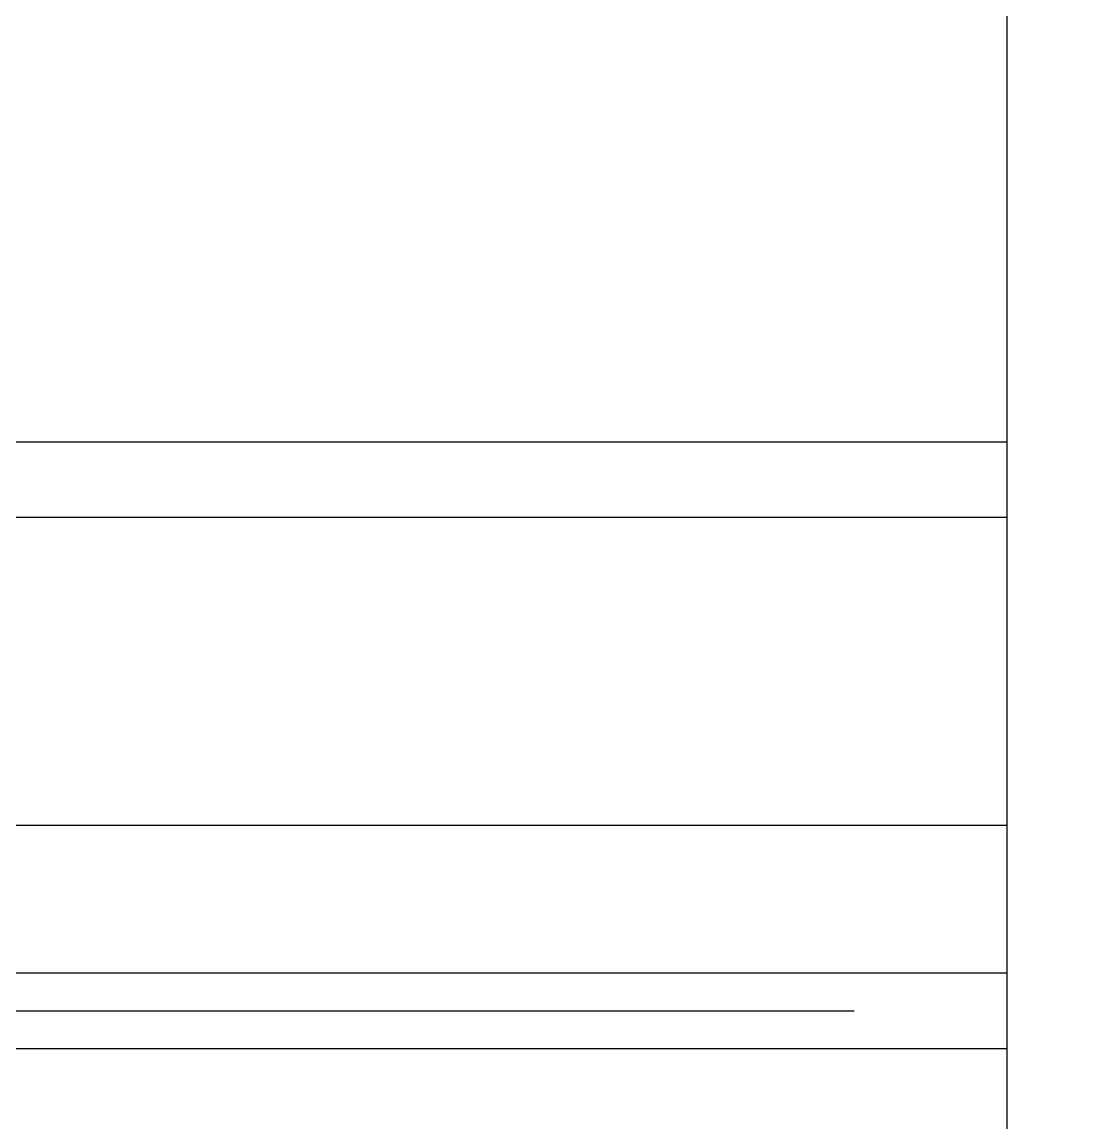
# Model space of a CAD drawing. Header units: millimetres. Extents: x 1924 to 471109, y -30014 to 109986.
# Drawn here: x 466726 to 467733, y 47802 to 48839 of the extents above; entities that cross this region are included whole.
import ezdxf

# ---------------------------------------------------------------- set-up
doc = ezdxf.new("R2010")
doc.units = ezdxf.units.MM
doc.header["$LTSCALE"] = 100
doc.linetypes.add('ACAD_ISO10W100', pattern=[18, 12, -3, 0, -3])
doc.layers.add('D NOSNIKY', color=7, linetype='Continuous', true_color=0x994d4d)
doc.layers.add('osy objektu', color=130, linetype='ACAD_ISO10W100', plot=False)
doc.layers.add('podlazi', color=40, linetype='Continuous', lineweight=30, plot=False)
doc.layers.add('rez sloupy', color=90, linetype='Continuous')

msp = doc.modelspace()

# ---------------------------------------------------------------- linework, layer by layer
for p, q in [((467652.947, 47987.745), (467652.947, 47827.745)), ((467652.947, 47943.245), (467652.947, 47872.245))]:
    msp.add_line(p, q)
at = {"color": 0, "linetype": 'ByBlock'}
for points in [[(467652.947, 48443.245), (465958.697, 48443.245), (465943.697, 48443.29), (465834.947, 48443.29)], [(467652.947, 48372.245), (465958.697, 48372.245), (465943.697, 48372.2), (465834.947, 48372.2)], [(467652.947, 47943.245), (465958.697, 47943.245), (465943.697, 47943.29), (465834.947, 47943.29)], [(467652.947, 47872.245), (465958.697, 47872.245), (465943.697, 47872.2), (465834.947, 47872.2)]]:
    msp.add_lwpolyline(points, dxfattribs=at)
at = {"layer": 'D NOSNIKY'}
msp.add_line((467652.947, 48487.745), (467652.947, 48327.745), dxfattribs=at)
at = {"layer": 'osy objektu'}
msp.add_line((471109.318, 47907.745), (462185.487, 47907.745), dxfattribs=at)
at = {"layer": 'podlazi'}
msp.add_line((467652.947, 66082.745), (467652.947, 41732.745), dxfattribs=at)
at = {"layer": 'rez sloupy'}
msp.add_line((464942.947, 48082.745), (467652.947, 48082.745), dxfattribs=at)

doc.saveas('drawing.dxf')
